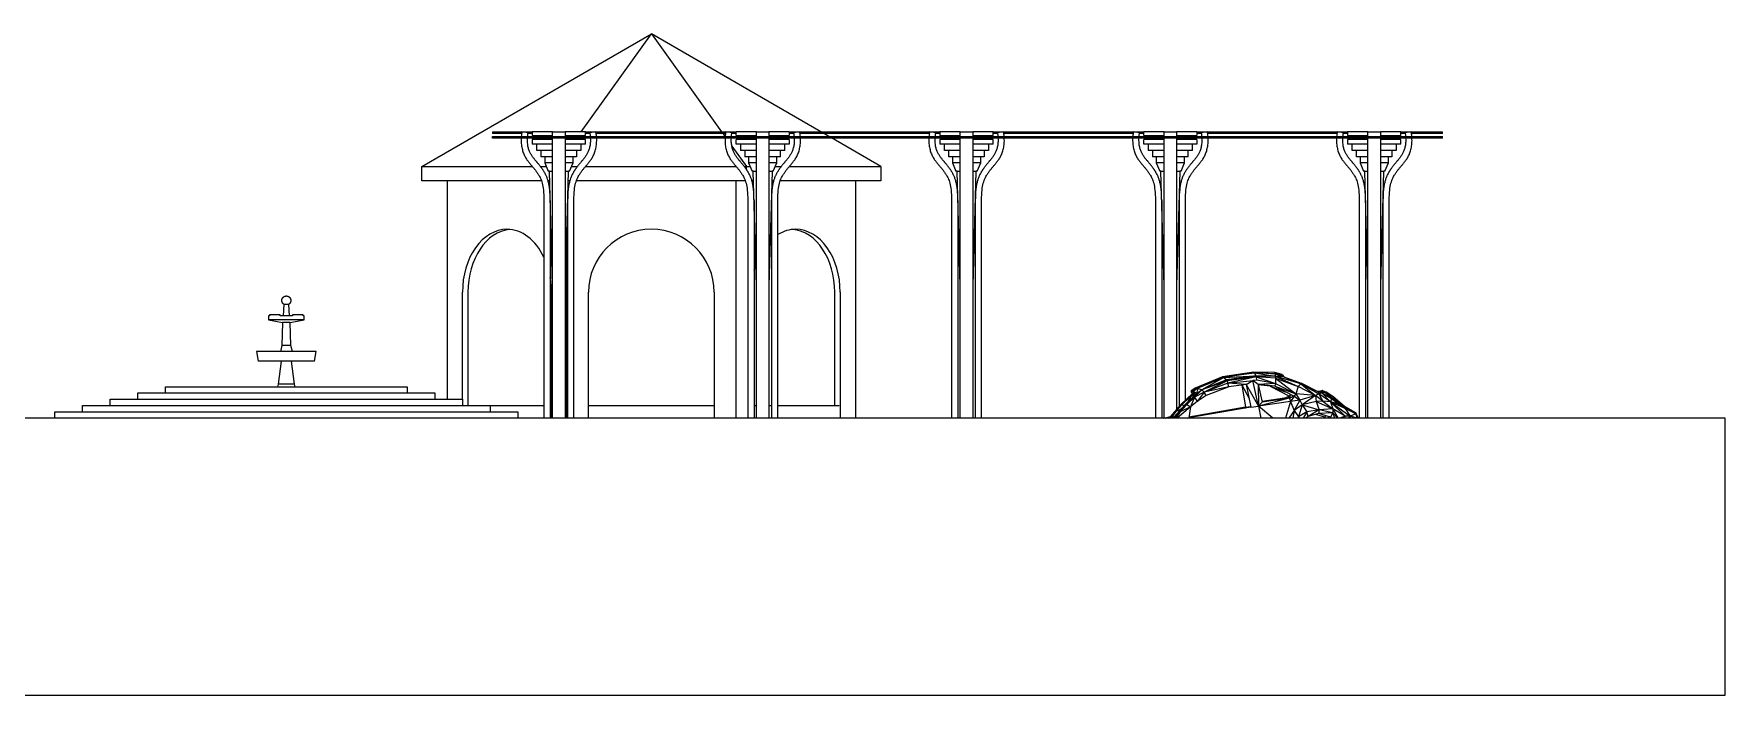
# Model space of a CAD drawing. Header units: millimetres. Extents: x -53558 to 47442, y -9060 to 14600.
# Drawn here: x 20558 to 47442, y -4400 to 6105 of the extents above; entities that cross this region are included whole.
import ezdxf

# ---------------------------------------------------------------- set-up
doc = ezdxf.new("R2010")
doc.units = ezdxf.units.MM
for name, color, linetype, lineweight in [('A-DETL-GENF', 92, 'Continuous', 9), ('A-DETL-THIN', 151, 'Continuous', 9), ('A-GENM', 13, 'Continuous', 9), ('A-GLAZ-CURT', 52, 'Continuous', 9), ('A-ROOF', 132, 'Continuous', 9), ('I-WALL', 2, 'Continuous', 9), ('S-FNDN', 32, 'Continuous', 9)]:
    doc.layers.add(name, color=color, linetype=linetype, lineweight=lineweight)

# ---------------------------------------------------------------- blocks, each defined once
blk = doc.blocks.new('water view - water view-248773-North')
at = {"layer": 'A-GENM'}
for p, q in [((24286, 1623), (24286, 1563)), ((24303, 1623), (24286, 1623)), ((24303, 1640), (24303, 1623)), ((24475, 1640), (24303, 1640)), ((24475, 1623), (24475, 1640)), ((24668, 1623), (24475, 1623)), ((24533, 1809), (24520, 1623)), ((24533, 1809), (24609, 1809)), ((24623, 1623), (24609, 1809)), ((24668, 1640), (24668, 1623)), ((24839, 1640), (24668, 1640)), ((24839, 1623), (24839, 1640)), ((24856, 1623), (24839, 1623)), ((24856, 1563), (24856, 1623)), ((24286, 1563), (24512, 1521)), ((24856, 1563), (24286, 1563)), ((24512, 1521), (24499, 1153)), ((24630, 1521), (24512, 1521)), ((24630, 1521), (24856, 1563)), ((24643, 1153), (24630, 1521)), ((24499, 1153), (24476, 1059)), ((24643, 1153), (24499, 1153)), ((24667, 1059), (24643, 1153)), ((24098, 1059), (24122, 906)), ((25045, 1059), (24098, 1059)), ((25021, 906), (24122, 906)), ((24490, 906), (24441, 538)), ((24702, 538), (24652, 906)), ((25021, 906), (25045, 1059)), ((24441, 538), (24431, 500)), ((24702, 538), (24441, 538)), ((24711, 500), (24702, 538)), ((21770, 300), (27373, 300)), ((21770, 200), (21770, 300)), ((22210, 400), (26933, 400)), ((22210, 300), (22210, 400)), ((22650, 500), (26493, 500)), ((22650, 400), (22650, 500)), ((26493, 500), (26493, 400)), ((26933, 400), (26933, 300)), ((27373, 300), (27373, 200)), ((20889, 100), (28253, 100)), ((20889, 0), (20889, 100)), ((21329, 200), (27813, 200)), ((21329, 100), (21329, 200)), ((27813, 200), (27813, 100)), ((28253, 100), (28253, 0))]:
    blk.add_line(p, q, dxfattribs=at)
at = {"layer": 'A-GENM', "flags": 128}
for points in [[(24533, 1809), (24531, 1810), (24528, 1812), (24526, 1814), (24524, 1815), (24522, 1817), (24520, 1819), (24518, 1822), (24516, 1824), (24514, 1826), (24513, 1828), (24511, 1831), (24510, 1833), (24508, 1836), (24507, 1838), (24506, 1841), (24505, 1843), (24504, 1846), (24503, 1849), (24502, 1852), (24501, 1854), (24501, 1857), (24500, 1860), (24500, 1863), (24500, 1866), (24500, 1869), (24500, 1871), (24500, 1874), (24500, 1877), (24501, 1880), (24501, 1883), (24502, 1886), (24502, 1888), (24503, 1891), (24504, 1894), (24505, 1896), (24506, 1899), (24508, 1902), (24509, 1904), (24510, 1907), (24512, 1909), (24514, 1911), (24515, 1914), (24517, 1916), (24519, 1918), (24521, 1920), (24523, 1922), (24525, 1924), (24527, 1926), (24530, 1927), (24532, 1929), (24535, 1931), (24537, 1932), (24540, 1933), (24542, 1935), (24545, 1936), (24547, 1937), (24550, 1938), (24553, 1938), (24556, 1939), (24559, 1940), (24561, 1940), (24564, 1940), (24567, 1941), (24570, 1941), (24571, 1941)], [(24571, 1941), (24574, 1941), (24577, 1941), (24580, 1940), (24583, 1940), (24586, 1939), (24588, 1939), (24591, 1938), (24594, 1937), (24597, 1936), (24599, 1935), (24602, 1934), (24604, 1933), (24607, 1931), (24609, 1930), (24612, 1928), (24614, 1927), (24616, 1925), (24618, 1923), (24621, 1921), (24623, 1919), (24625, 1917), (24626, 1915), (24628, 1913), (24630, 1910), (24632, 1908), (24633, 1905), (24634, 1903), (24636, 1900), (24637, 1898), (24638, 1895), (24639, 1892), (24640, 1890), (24641, 1887), (24641, 1884), (24642, 1881), (24642, 1879), (24643, 1876), (24643, 1873), (24643, 1870), (24643, 1867), (24643, 1864), (24642, 1861), (24642, 1859), (24642, 1856), (24641, 1853), (24640, 1850), (24639, 1847), (24639, 1845), (24638, 1842), (24636, 1839), (24635, 1837), (24634, 1834), (24632, 1832), (24631, 1829), (24629, 1827), (24627, 1825), (24626, 1823), (24624, 1820), (24622, 1818), (24620, 1816), (24617, 1815), (24615, 1813), (24613, 1811), (24611, 1809), (24609, 1809)]]:
    blk.add_lwpolyline(points, dxfattribs=at)
blk = doc.blocks.new('Family8 - COLUMN-V6-North')
at = {"layer": 'A-GENM'}
for p, q in [((28414, 4533), (28316, 4550)), ((28478, 4550), (28478, 4490)), ((28478, 4426), (28478, 4351)), ((28803, 4550), (28480, 4550)), ((28480, 4490), (28803, 4490)), ((28803, 4426), (28480, 4426)), ((28803, 4351), (28480, 4351)), ((28550, 4490), (28550, 4476)), ((28550, 4451), (28550, 4426)), ((28550, 4351), (28550, 4251)), ((28803, 4550), (29003, 4550)), ((29326, 4550), (29003, 4550)), ((29003, 4490), (29326, 4490)), ((29326, 4426), (29003, 4426)), ((29326, 4351), (29003, 4351)), ((29257, 4476), (29257, 4490)), ((29257, 4426), (29257, 4451)), ((29257, 4251), (29257, 4351)), ((29328, 4490), (29328, 4550)), ((29328, 4351), (29328, 4426)), ((29492, 4550), (29394, 4533)), ((28803, 4251), (28551, 4251)), ((28618, 4251), (28618, 4152)), ((28803, 4152), (28620, 4152)), ((28678, 4152), (28678, 4057)), ((28678, 4057), (28734, 3923)), ((28803, 4057), (28678, 4057)), ((29255, 4251), (29003, 4251)), ((29186, 4152), (29003, 4152)), ((29128, 4057), (29003, 4057)), ((29072, 3923), (29128, 4057)), ((29128, 4057), (29128, 4152)), ((29188, 4152), (29188, 4251)), ((28752, 3923), (28734, 3923)), ((28803, 2100), (28753, 3923)), ((28753, 3923), (28803, 3923)), ((29053, 3923), (29003, 2100)), ((29003, 3923), (29053, 3923)), ((29072, 3923), (29054, 3923)), ((28665, 3456), (28665, 0)), ((28765, 3456), (28765, 0)), ((28803, 0), (28803, 3456)), ((29003, 3456), (29003, 0)), ((29043, 3456), (29043, 0)), ((29143, 0), (29143, 3456))]:
    blk.add_line(p, q, dxfattribs=at)
for points, knots in [([(28305, 4450), (28303, 4420), (28305, 4361), (28317, 4282), (28337, 4213), (28365, 4154), (28396, 4103), (28430, 4059), (28463, 4020), (28494, 3984), (28523, 3948), (28547, 3916), (28566, 3887), (28581, 3865), (28596, 3840), (28616, 3801), (28640, 3739), (28660, 3628), (28665, 3521), (28665, 3456)], [-2.483025, -2.483025, -2.483025, -2.483025, -2.321029, -2.155241, -1.989453, -1.823666, -1.657878, -1.49209, -1.326302, -1.160515, -0.994727, -0.828939, -0.746045, -0.663151, -0.580257, -0.497363, -0.331576, -0.165788, 0, 0, 0, 0]), ([(28765, 3456), (28765, 3524), (28761, 3609), (28748, 3701), (28736, 3760), (28720, 3810), (28702, 3853), (28687, 3883), (28674, 3904), (28667, 3916), (28662, 3924), (28656, 3933), (28650, 3943), (28642, 3955), (28631, 3970), (28618, 3988), (28602, 4009), (28586, 4028), (28571, 4048), (28558, 4063), (28547, 4076), (28536, 4089), (28523, 4104), (28508, 4123), (28493, 4142), (28474, 4167), (28457, 4195), (28442, 4225), (28432, 4249), (28423, 4276), (28415, 4305), (28410, 4337), (28404, 4383), (28403, 4422), (28405, 4449), (28405, 4450)], [0, 0, 0, 0, 0.165788, 0.248682, 0.331576, 0.414469, 0.497363, 0.580257, 0.621704, 0.663151, 0.683875, 0.704598, 0.746045, 0.787492, 0.828939, 0.911833, 0.994727, 1.077621, 1.160515, 1.243408, 1.284855, 1.326302, 1.409196, 1.49209, 1.574984, 1.657878, 1.823666, 1.90656, 1.989453, 2.072347, 2.155241, 2.238135, 2.321029, 2.486817, 2.492504, 2.492504, 2.492504, 2.492504]), ([(28803, 3456), (28803, 3521), (28803, 3628), (28803, 3739), (28803, 3801), (28803, 3840), (28803, 3865), (28803, 3887), (28803, 3916), (28803, 3948), (28803, 3984), (28803, 4020), (28803, 4059), (28803, 4103), (28803, 4154), (28803, 4213), (28803, 4282), (28803, 4361), (28803, 4420), (28803, 4450)], [0, 0, 0, 0, 0.165788, 0.331576, 0.497363, 0.580257, 0.663151, 0.746045, 0.828939, 0.994727, 1.160515, 1.326302, 1.49209, 1.657878, 1.823666, 1.989453, 2.155241, 2.321029, 2.483025, 2.483025, 2.483025, 2.483025]), ([(29003, 4450), (29003, 4420), (29003, 4361), (29003, 4282), (29003, 4213), (29003, 4154), (29003, 4103), (29003, 4059), (29003, 4020), (29003, 3984), (29003, 3948), (29003, 3916), (29003, 3887), (29003, 3865), (29003, 3840), (29003, 3801), (29003, 3739), (29003, 3628), (29003, 3521), (29003, 3456)], [-2.483025, -2.483025, -2.483025, -2.483025, -2.321029, -2.155241, -1.989453, -1.823666, -1.657878, -1.49209, -1.326302, -1.160515, -0.994727, -0.828939, -0.746045, -0.663151, -0.580257, -0.497363, -0.331576, -0.165788, 0, 0, 0, 0]), ([(29403, 4450), (29403, 4449), (29405, 4422), (29404, 4383), (29399, 4337), (29393, 4305), (29385, 4276), (29376, 4249), (29366, 4225), (29351, 4195), (29334, 4167), (29315, 4142), (29301, 4123), (29285, 4104), (29272, 4089), (29261, 4076), (29250, 4063), (29237, 4048), (29222, 4028), (29206, 4009), (29190, 3988), (29177, 3970), (29167, 3955), (29159, 3943), (29152, 3933), (29147, 3924), (29141, 3916), (29134, 3904), (29122, 3883), (29106, 3853), (29088, 3810), (29073, 3760), (29060, 3701), (29047, 3609), (29043, 3524), (29043, 3456)], [-2.492504, -2.492504, -2.492504, -2.492504, -2.486817, -2.321029, -2.238135, -2.155241, -2.072347, -1.989453, -1.90656, -1.823666, -1.657878, -1.574984, -1.49209, -1.409196, -1.326302, -1.284855, -1.243408, -1.160515, -1.077621, -0.994727, -0.911833, -0.828939, -0.787492, -0.746045, -0.704598, -0.683875, -0.663151, -0.621704, -0.580257, -0.497363, -0.414469, -0.331576, -0.248682, -0.165788, 0, 0, 0, 0]), ([(29143, 3456), (29143, 3521), (29148, 3628), (29169, 3739), (29192, 3801), (29212, 3840), (29227, 3865), (29242, 3887), (29261, 3916), (29285, 3948), (29314, 3984), (29345, 4020), (29378, 4059), (29412, 4103), (29444, 4154), (29471, 4213), (29492, 4282), (29504, 4361), (29505, 4420), (29503, 4450)], [0, 0, 0, 0, 0.165788, 0.331576, 0.497363, 0.580257, 0.663151, 0.746045, 0.828939, 0.994727, 1.160515, 1.326302, 1.49209, 1.657878, 1.823666, 1.989453, 2.155241, 2.321029, 2.483025, 2.483025, 2.483025, 2.483025])]:
    blk.add_open_spline(points, degree=3, knots=knots, dxfattribs=at)
for points in [[(28316, 4550), (28311, 4524), (28308, 4499), (28306, 4475)], [(28407, 4475), (28408, 4494), (28411, 4513), (28414, 4533)], [(28803, 4475), (28803, 4499), (28803, 4524), (28803, 4550)], [(29003, 4550), (29003, 4524), (29003, 4499), (29003, 4475)], [(29394, 4533), (29397, 4513), (29400, 4494), (29401, 4475)], [(29502, 4475), (29500, 4499), (29497, 4524), (29492, 4550)]]:
    blk.add_open_spline(points, degree=3, dxfattribs=at)
blk = doc.blocks.new('Family8 - COLUMN-V7-North')
at = {"layer": 'A-GENM'}
for p, q in [((38134, 4533), (38036, 4550)), ((38198, 4550), (38198, 4490)), ((38198, 4426), (38198, 4351)), ((38523, 4550), (38199, 4550)), ((38199, 4490), (38523, 4490)), ((38523, 4426), (38199, 4426)), ((38523, 4351), (38199, 4351)), ((38269, 4490), (38269, 4476)), ((38269, 4451), (38269, 4426)), ((38269, 4351), (38269, 4251)), ((38523, 4550), (38723, 4550)), ((39046, 4550), (38723, 4550)), ((38723, 4490), (39046, 4490)), ((39046, 4426), (38723, 4426)), ((39046, 4351), (38723, 4351)), ((38976, 4476), (38976, 4490)), ((38976, 4426), (38976, 4451)), ((38976, 4251), (38976, 4351)), ((39048, 4490), (39048, 4550)), ((39048, 4351), (39048, 4426)), ((39212, 4550), (39113, 4533)), ((38523, 4251), (38271, 4251)), ((38338, 4251), (38338, 4152)), ((38523, 4152), (38340, 4152)), ((38397, 4152), (38397, 4057)), ((38397, 4057), (38454, 3923)), ((38523, 4057), (38397, 4057)), ((38975, 4251), (38723, 4251)), ((38906, 4152), (38723, 4152)), ((38848, 4057), (38723, 4057)), ((38792, 3923), (38848, 4057)), ((38848, 4057), (38848, 4152)), ((38907, 4152), (38907, 4251)), ((38472, 3923), (38454, 3923)), ((38523, 2100), (38473, 3923)), ((38473, 3923), (38523, 3923)), ((38773, 3923), (38723, 2100)), ((38723, 3923), (38773, 3923)), ((38792, 3923), (38774, 3923)), ((38385, 3456), (38385, 0)), ((38485, 3456), (38485, 0)), ((38523, 1), (38523, 3456)), ((38723, 3456), (38723, 139)), ((38763, 3456), (38763, 184)), ((38863, 285), (38863, 3456))]:
    blk.add_line(p, q, dxfattribs=at)
for points, knots in [([(38024, 4450), (38023, 4420), (38024, 4361), (38036, 4282), (38057, 4213), (38084, 4154), (38116, 4103), (38150, 4059), (38183, 4020), (38214, 3984), (38243, 3948), (38267, 3916), (38286, 3887), (38301, 3865), (38316, 3840), (38336, 3801), (38359, 3739), (38379, 3628), (38385, 3521), (38385, 3456)], [-2.483025, -2.483025, -2.483025, -2.483025, -2.321029, -2.155241, -1.989453, -1.823666, -1.657878, -1.49209, -1.326302, -1.160515, -0.994727, -0.828939, -0.746045, -0.663151, -0.580257, -0.497363, -0.331576, -0.165788, 0, 0, 0, 0]), ([(38485, 3456), (38485, 3524), (38481, 3609), (38468, 3701), (38455, 3760), (38440, 3810), (38422, 3853), (38406, 3883), (38394, 3904), (38387, 3916), (38381, 3924), (38376, 3933), (38369, 3943), (38361, 3955), (38351, 3970), (38337, 3988), (38322, 4009), (38306, 4028), (38291, 4048), (38277, 4063), (38267, 4076), (38256, 4089), (38243, 4104), (38227, 4123), (38212, 4142), (38194, 4167), (38177, 4195), (38162, 4225), (38152, 4249), (38143, 4276), (38135, 4305), (38129, 4337), (38124, 4383), (38123, 4422), (38125, 4449), (38125, 4450)], [0, 0, 0, 0, 0.165788, 0.248682, 0.331576, 0.414469, 0.497363, 0.580257, 0.621704, 0.663151, 0.683875, 0.704598, 0.746045, 0.787492, 0.828939, 0.911833, 0.994727, 1.077621, 1.160515, 1.243408, 1.284855, 1.326302, 1.409196, 1.49209, 1.574984, 1.657878, 1.823666, 1.90656, 1.989453, 2.072347, 2.155241, 2.238135, 2.321029, 2.486817, 2.492504, 2.492504, 2.492504, 2.492504]), ([(38523, 3456), (38523, 3521), (38523, 3628), (38523, 3739), (38523, 3801), (38523, 3840), (38523, 3865), (38523, 3887), (38523, 3916), (38523, 3948), (38523, 3984), (38523, 4020), (38523, 4059), (38523, 4103), (38523, 4154), (38523, 4213), (38523, 4282), (38523, 4361), (38523, 4420), (38523, 4450)], [0, 0, 0, 0, 0.165788, 0.331576, 0.497363, 0.580257, 0.663151, 0.746045, 0.828939, 0.994727, 1.160515, 1.326302, 1.49209, 1.657878, 1.823666, 1.989453, 2.155241, 2.321029, 2.483025, 2.483025, 2.483025, 2.483025]), ([(38723, 4450), (38723, 4420), (38723, 4361), (38723, 4282), (38723, 4213), (38723, 4154), (38723, 4103), (38723, 4059), (38723, 4020), (38723, 3984), (38723, 3948), (38723, 3916), (38723, 3887), (38723, 3865), (38723, 3840), (38723, 3801), (38723, 3739), (38723, 3628), (38723, 3521), (38723, 3456)], [-2.483025, -2.483025, -2.483025, -2.483025, -2.321029, -2.155241, -1.989453, -1.823666, -1.657878, -1.49209, -1.326302, -1.160515, -0.994727, -0.828939, -0.746045, -0.663151, -0.580257, -0.497363, -0.331576, -0.165788, 0, 0, 0, 0]), ([(39123, 4450), (39123, 4449), (39124, 4422), (39124, 4383), (39118, 4337), (39112, 4305), (39105, 4276), (39096, 4249), (39086, 4225), (39071, 4195), (39054, 4167), (39035, 4142), (39020, 4123), (39005, 4104), (38992, 4089), (38981, 4076), (38970, 4063), (38957, 4048), (38941, 4028), (38926, 4009), (38910, 3988), (38897, 3970), (38886, 3955), (38878, 3943), (38872, 3933), (38866, 3924), (38861, 3916), (38853, 3904), (38841, 3883), (38826, 3853), (38808, 3810), (38792, 3760), (38780, 3701), (38767, 3609), (38763, 3524), (38763, 3456)], [-2.492504, -2.492504, -2.492504, -2.492504, -2.486817, -2.321029, -2.238135, -2.155241, -2.072347, -1.989453, -1.90656, -1.823666, -1.657878, -1.574984, -1.49209, -1.409196, -1.326302, -1.284855, -1.243408, -1.160515, -1.077621, -0.994727, -0.911833, -0.828939, -0.787492, -0.746045, -0.704598, -0.683875, -0.663151, -0.621704, -0.580257, -0.497363, -0.414469, -0.331576, -0.248682, -0.165788, 0, 0, 0, 0]), ([(38863, 3456), (38863, 3521), (38868, 3628), (38888, 3739), (38911, 3801), (38931, 3840), (38947, 3865), (38961, 3887), (38981, 3916), (39005, 3948), (39034, 3984), (39065, 4020), (39098, 4059), (39132, 4103), (39163, 4154), (39190, 4213), (39211, 4282), (39223, 4361), (39224, 4420), (39223, 4450)], [0, 0, 0, 0, 0.165788, 0.331576, 0.497363, 0.580257, 0.663151, 0.746045, 0.828939, 0.994727, 1.160515, 1.326302, 1.49209, 1.657878, 1.823666, 1.989453, 2.155241, 2.321029, 2.483025, 2.483025, 2.483025, 2.483025])]:
    blk.add_open_spline(points, degree=3, knots=knots, dxfattribs=at)
for points in [[(38036, 4550), (38031, 4524), (38028, 4499), (38026, 4475)], [(38126, 4475), (38128, 4494), (38131, 4513), (38134, 4533)], [(38523, 4475), (38523, 4499), (38523, 4524), (38523, 4550)], [(38723, 4550), (38723, 4524), (38723, 4499), (38723, 4475)], [(39113, 4533), (39117, 4513), (39119, 4494), (39121, 4475)], [(39222, 4475), (39220, 4499), (39216, 4524), (39212, 4550)]]:
    blk.add_open_spline(points, degree=3, dxfattribs=at)
blk = doc.blocks.new('System Panel - Glazed-249321-North')
at = {"layer": 'A-GLAZ-CURT'}
for p, q in [((27846, 4475), (42946, 4475)), ((27846, 4450), (27846, 4475)), ((42946, 4450), (27846, 4450)), ((42946, 4450), (42946, 4475))]:
    blk.add_line(p, q, dxfattribs=at)
blk = doc.blocks.new('System Panel - Glazed-V8-North')
at = {"layer": 'A-GLAZ-CURT'}
for p, q in [((27846, 4549), (28316, 4549)), ((27846, 4549), (27846, 4524)), ((28312, 4524), (27846, 4524)), ((28319, 4549), (28480, 4549)), ((28480, 4524), (28413, 4524)), ((29326, 4549), (29489, 4549)), ((29395, 4524), (29326, 4524)), ((29492, 4549), (31556, 4549)), ((31552, 4524), (29496, 4524)), ((31559, 4549), (31720, 4549)), ((31720, 4524), (31653, 4524)), ((32566, 4549), (32729, 4549)), ((32635, 4524), (32566, 4524)), ((32732, 4549), (34796, 4549)), ((34792, 4524), (32736, 4524)), ((34799, 4549), (34960, 4549)), ((34960, 4524), (34893, 4524)), ((35806, 4549), (35969, 4549)), ((35875, 4524), (35806, 4524)), ((35972, 4549), (38036, 4549)), ((38032, 4524), (35976, 4524)), ((38038, 4549), (38199, 4549)), ((38199, 4524), (38133, 4524)), ((39046, 4549), (39209, 4549)), ((39115, 4524), (39046, 4524)), ((39212, 4549), (41275, 4549)), ((41272, 4524), (39216, 4524)), ((41278, 4549), (41439, 4549)), ((41439, 4524), (41373, 4524)), ((42286, 4549), (42449, 4549)), ((42355, 4524), (42286, 4524)), ((42452, 4549), (42946, 4549)), ((42946, 4524), (42456, 4524)), ((42946, 4524), (42946, 4549))]:
    blk.add_line(p, q, dxfattribs=at)
blk = doc.blocks.new('RPC Beetle - RPC Beetle-255164-North')
at = {"layer": 'A-DETL-GENF'}
for p, q in [((39449, 656), (39017, 477)), ((39017, 477), (39472, 644)), ((39472, 644), (39061, 479)), ((39472, 644), (39125, 448)), ((39514, 608), (39125, 448)), ((39524, 594), (39125, 448)), ((39524, 594), (39159, 413)), ((39537, 556), (39159, 413)), ((39949, 732), (39449, 656)), ((39449, 656), (39962, 721)), ((39449, 656), (39472, 644)), ((39962, 721), (39472, 644)), ((39472, 644), (39981, 675)), ((39472, 644), (39514, 608)), ((39981, 675), (39514, 608)), ((39514, 608), (39524, 594)), ((39981, 675), (39524, 594)), ((39987, 658), (39524, 594)), ((39524, 594), (39537, 556)), ((39987, 658), (39537, 556)), ((39537, 556), (39933, 599)), ((39827, 537), (39537, 556)), ((39552, 499), (39537, 556)), ((39827, 537), (39933, 599)), ((39993, 606), (39933, 599)), ((40016, 537), (39933, 599)), ((40022, 190), (39933, 599)), ((40284, 723), (39949, 732)), ((39949, 732), (40289, 706)), ((39949, 732), (39962, 721)), ((40289, 706), (39962, 721)), ((39962, 721), (40287, 667)), ((39962, 721), (39981, 675)), ((40287, 667), (39981, 675)), ((39981, 675), (39987, 658)), ((40287, 667), (39987, 658)), ((40294, 636), (39987, 658)), ((39987, 658), (40294, 553)), ((39987, 658), (39993, 606)), ((40294, 553), (39993, 606)), ((40294, 553), (40016, 537)), ((40294, 553), (40283, 507)), ((40399, 695), (40284, 723)), ((40284, 723), (40413, 679)), ((40284, 723), (40289, 706)), ((40289, 706), (40287, 667)), ((40425, 658), (40287, 667)), ((40698, 544), (40287, 667)), ((40287, 667), (40294, 636)), ((40287, 667), (40656, 504)), ((40413, 679), (40289, 706)), ((40289, 706), (40425, 658)), ((40294, 636), (40656, 504)), ((40294, 636), (40294, 553)), ((40294, 636), (40619, 387)), ((40294, 553), (40619, 387)), ((40399, 695), (40413, 679)), ((40413, 679), (40425, 658)), ((40425, 658), (40700, 557)), ((40425, 658), (40698, 544)), ((40698, 544), (40656, 504)), ((40700, 557), (40698, 544)), ((40698, 544), (40981, 388)), ((40698, 544), (40932, 362)), ((40971, 420), (40700, 557)), ((40700, 557), (40981, 388)), ((38976, 393), (38797, 223)), ((38797, 223), (38935, 335)), ((38935, 335), (38812, 215)), ((39036, 393), (38862, 223)), ((38862, 223), (39005, 335)), ((39005, 335), (38884, 215)), ((38935, 335), (38907, 267)), ((39015, 407), (38935, 335)), ((38976, 393), (38935, 335)), ((39021, 379), (38935, 335)), ((38935, 335), (38950, 310)), ((39005, 335), (38945, 179)), ((39061, 479), (38952, 432)), ((39017, 477), (38952, 432)), ((38952, 432), (38987, 426)), ((38952, 432), (38952, 426)), ((38959, 431), (38952, 426)), ((38976, 393), (38952, 426)), ((38993, 422), (38976, 393)), ((38976, 393), (39006, 413)), ((39061, 479), (38987, 426)), ((39036, 393), (38987, 426)), ((39125, 448), (39005, 335)), ((39159, 413), (39005, 335)), ((39036, 393), (39005, 335)), ((39005, 335), (39051, 265)), ((39017, 477), (39061, 479)), ((39061, 479), (39036, 393)), ((39036, 393), (39125, 448)), ((39159, 413), (39051, 265)), ((39191, 358), (39051, 265)), ((39061, 479), (39125, 448)), ((39125, 448), (39159, 413)), ((39552, 499), (39159, 413)), ((39191, 358), (39159, 413)), ((39552, 499), (39191, 358)), ((39827, 537), (39552, 499)), ((39757, 527), (39815, 173)), ((39760, 528), (39873, 311)), ((39827, 537), (39901, 173)), ((39827, 537), (40022, 190)), ((40283, 507), (40016, 537)), ((40016, 537), (40084, 252)), ((40016, 537), (40022, 190)), ((40210, 507), (40018, 529)), ((40515, 316), (40022, 190)), ((40436, 316), (40081, 264)), ((40515, 316), (40084, 252)), ((40212, 515), (40210, 507)), ((40210, 507), (40514, 347)), ((40210, 507), (40450, 420)), ((40283, 507), (40591, 347)), ((40283, 507), (40619, 387)), ((40436, 316), (40323, 287)), ((40514, 347), (40436, 316)), ((40436, 316), (40439, 304)), ((40514, 347), (40486, 311)), ((40535, 376), (40514, 347)), ((40514, 347), (40544, 328)), ((40591, 347), (40515, 316)), ((40515, 316), (40534, 266)), ((40591, 347), (40534, 266)), ((40683, 288), (40534, 266)), ((40557, 365), (40572, 340)), ((40619, 387), (40591, 347)), ((40591, 347), (40683, 288)), ((40683, 288), (40593, 123)), ((40656, 504), (40619, 387)), ((40932, 362), (40619, 387)), ((40619, 387), (40683, 288)), ((40932, 362), (40656, 504)), ((40932, 362), (40683, 288)), ((40683, 288), (40718, 210)), ((40932, 362), (40718, 210)), ((40981, 388), (40932, 362)), ((41046, 271), (40932, 362)), ((40932, 362), (40941, 267)), ((41046, 271), (40941, 267)), ((40991, 426), (40963, 424)), ((41020, 426), (40971, 420)), ((41037, 397), (40971, 420)), ((40971, 420), (40981, 388)), ((41037, 397), (40981, 388)), ((41167, 261), (40981, 388)), ((40981, 388), (41046, 271)), ((41040, 438), (40991, 426)), ((40991, 426), (40999, 424)), ((40991, 426), (40991, 423)), ((41040, 438), (41020, 426)), ((41020, 426), (41083, 405)), ((41020, 426), (41037, 397)), ((41083, 405), (41037, 397)), ((41184, 305), (41037, 397)), ((41037, 397), (41167, 261)), ((41040, 438), (41095, 419)), ((41040, 438), (41083, 405)), ((41167, 261), (41046, 271)), ((41046, 271), (41204, 149)), ((41095, 419), (41083, 405)), ((41083, 405), (41189, 330)), ((41083, 405), (41184, 305)), ((41204, 344), (41095, 419)), ((41095, 419), (41189, 330)), ((41184, 305), (41167, 261)), ((41189, 330), (41184, 305)), ((41289, 230), (41184, 305)), ((41204, 344), (41189, 330)), ((41189, 330), (41356, 203)), ((41189, 330), (41289, 230)), ((41383, 188), (41204, 344)), ((41204, 344), (41356, 203)), ((38515, 0), (38561, 7)), ((38539, 0), (38615, 7)), ((38546, 1), (38561, 7)), ((38556, 2), (38561, 7)), ((38618, 22), (38561, 7)), ((38563, 2), (38561, 7)), ((38593, 0), (38615, 7)), ((38609, 0), (38615, 7)), ((38618, 22), (38611, 7)), ((38685, 22), (38615, 7)), ((38621, 0), (38615, 7)), ((38797, 223), (38618, 22)), ((38618, 22), (38812, 215)), ((38618, 22), (38705, 102)), ((38631, 11), (38705, 102)), ((38705, 102), (38643, 13)), ((38685, 22), (38676, 0)), ((38687, 24), (38684, 22)), ((38862, 223), (38685, 22)), ((38685, 22), (38884, 215)), ((38685, 22), (38779, 102)), ((38695, 0), (38779, 102)), ((38812, 215), (38705, 102)), ((38790, 141), (38705, 102)), ((38779, 102), (38709, 0)), ((38945, 179), (38733, 0)), ((38884, 215), (38779, 102)), ((38945, 179), (38779, 102)), ((38797, 223), (38812, 215)), ((38812, 215), (38840, 198)), ((38862, 223), (38884, 215)), ((38884, 215), (38945, 179)), ((38902, 0), (38914, 3)), ((38914, 3), (38913, 0)), ((38945, 179), (38914, 3)), ((39901, 173), (38914, 3)), ((38914, 3), (38934, 0)), ((38914, 3), (38915, 0)), ((39815, 173), (38917, 17)), ((39051, 265), (38945, 179)), ((39815, 173), (39898, 184)), ((39815, 173), (39823, 159)), ((39901, 173), (40022, 190)), ((40534, 266), (40022, 190)), ((40084, 252), (40022, 190)), ((40254, 0), (40022, 190)), ((40022, 190), (40062, 0)), ((40534, 266), (40455, 0)), ((40593, 123), (40508, 0)), ((40534, 266), (40593, 123)), ((40593, 123), (40572, 0)), ((40718, 210), (40593, 123)), ((40593, 123), (40662, 21)), ((40662, 21), (40649, 0)), ((40657, 0), (40662, 21)), ((40718, 210), (40662, 21)), ((40794, 102), (40662, 21)), ((40680, 0), (40662, 21)), ((40941, 267), (40718, 210)), ((40718, 210), (40986, 134)), ((40718, 210), (40794, 102)), ((40794, 102), (40734, 0)), ((40815, 25), (40774, 0)), ((40986, 134), (40794, 102)), ((40815, 25), (40794, 102)), ((40986, 134), (40815, 25)), ((40980, 72), (40815, 25)), ((41077, 15), (40932, 58)), ((40941, 267), (41204, 149)), ((40941, 267), (40986, 134)), ((40986, 134), (40980, 72)), ((41203, 83), (40980, 72)), ((41170, 15), (40980, 72)), ((41204, 149), (40986, 134)), ((41203, 83), (40986, 134)), ((41089, 39), (41077, 15)), ((41092, 0), (41077, 15)), ((41131, 27), (41141, 0)), ((41289, 230), (41167, 261)), ((41401, 152), (41167, 261)), ((41167, 261), (41480, 33)), ((41167, 261), (41400, 34)), ((41167, 261), (41204, 149)), ((41203, 83), (41170, 15)), ((41185, 0), (41170, 15)), ((41204, 149), (41203, 83)), ((41203, 83), (41287, 0)), ((41203, 83), (41232, 0)), ((41400, 34), (41204, 149)), ((41204, 149), (41291, 0)), ((41356, 203), (41289, 230)), ((41289, 230), (41401, 152)), ((41400, 34), (41319, 0)), ((41383, 188), (41356, 203)), ((41573, 69), (41356, 203)), ((41569, 82), (41383, 188)), ((41383, 188), (41573, 69)), ((41400, 34), (41392, 0)), ((41480, 33), (41400, 34)), ((41573, 69), (41401, 152)), ((41401, 152), (41480, 33)), ((41480, 33), (41450, 0)), ((41573, 69), (41480, 33)), ((41598, 1), (41480, 33)), ((41489, 0), (41480, 33)), ((41610, 5), (41569, 82)), ((41569, 82), (41598, 1)), ((41569, 82), (41573, 69)), ((41598, 1), (41573, 69)), ((41598, 1), (41596, 0)), ((41598, 1), (41597, 0)), ((41610, 5), (41598, 1)), ((41598, 0), (41598, 1)), ((41610, 5), (41611, 0))]:
    blk.add_line(p, q, dxfattribs=at)

msp = doc.modelspace()

# ---------------------------------------------------------------- linework, layer by layer
at = {"layer": 'A-DETL-THIN'}
for p, q in [((47441.537, 0), (18285.234, 0)), ((47441.537, -4400), (47441.537, 0)), ((-53558.463, -4400), (47441.537, -4400))]:
    msp.add_line(p, q, dxfattribs=at)
at = {"layer": 'A-ROOF'}
for p, q in [((26727.463, 4000), (30373.088, 6104.802)), ((29257.612, 4550), (30373.088, 6104.802)), ((30373.088, 6104.802), (31488.923, 4549.5)), ((33066.951, 4549.5), (30373.088, 6104.802)), ((31506.859, 4524.5), (31542.013, 4475.5)), ((31652.524, 4321.465), (31883.155, 4000)), ((33195.123, 4475.5), (33110.252, 4524.5)), ((34018.713, 4000), (33238.424, 4450.5)), ((26727.463, 4000), (28480.258, 4000)), ((26727.463, 3769.06), (26727.463, 4000)), ((28627.338, 3769.06), (26727.463, 3769.06)), ((28608.67, 4000), (28701.76, 4000)), ((28757.328, 3769.06), (28731.867, 3769.06)), ((29076.304, 3769.06), (29048.875, 3769.06)), ((29104.442, 4000), (29199.501, 4000)), ((31867.232, 3769.06), (29180.834, 3769.06)), ((29327.914, 4000), (31720.152, 4000)), ((31848.564, 4000), (31941.655, 4000)), ((31883.155, 3951.916), (31883.155, 4000)), ((31997.223, 3769.06), (31971.761, 3769.06)), ((32316.198, 3769.06), (32288.769, 3769.06)), ((32344.337, 4000), (32439.395, 4000)), ((34018.713, 3769.06), (32420.728, 3769.06)), ((32567.808, 4000), (34018.713, 4000)), ((34018.713, 4000), (34018.713, 3769.06))]:
    msp.add_line(p, q, dxfattribs=at)
at = {"layer": 'I-WALL'}
for p, q in [((27127.463, 3769.06), (27127.463, 300)), ((31717.47, 3769.06), (31717.47, 0)), ((33618.713, 3769.06), (33618.713, 0)), ((29028.706, 0), (29028.706, 3033.654)), ((27370.978, 300), (27370.978, 2000)), ((27458.659, 2000), (27458.659, 200)), ((28785.192, 2000), (28785.192, 0)), ((29373.088, 0), (29373.088, 2000)), ((31373.088, 2000), (31373.088, 0)), ((33287.517, 200), (33287.517, 2000)), ((33375.198, 2000), (33375.198, 0))]:
    msp.add_line(p, q, dxfattribs=at)
for start, end in [(90, 180), (0, 90)]:
    msp.add_arc((30373.088, 2000), 1000, start, end, dxfattribs=at)
for centre, start_param, end_param in [((28078.085, 2000), 0, 1.570796327), ((28165.766, 2000), 0.062130275, 1.570796327), ((28078.085, 2000), 5.301876215, 6.283185307), ((32668.091, 2000), 0, 0.415690691), ((32580.41, 2000), 4.71238898, 6.221055032), ((32668.091, 2000), 4.71238898, 6.283185307), ((32668.091, 2000), 0.576580213, 0.611690184), ((32668.091, 2000), 1.114265411, 1.217974646), ((28078.085, 2000), 4.71238898, 4.948567743)]:
    msp.add_ellipse(centre, major_axis=(0, 1000), ratio=0.707106781, start_param=start_param, end_param=end_param, dxfattribs=at)
at = {"layer": 'S-FNDN'}
for p, q in [((27813.198, 200), (28665.158, 200)), ((28765.158, 200), (28785.192, 200)), ((29373.088, 200), (31373.088, 200)), ((32005.053, 200), (32043.16, 200)), ((32242.831, 200), (32282.907, 200)), ((32382.907, 200), (33358.228, 200))]:
    msp.add_line(p, q, dxfattribs=at)

# ---------------------------------------------------------------- block references
at = {"layer": 'A-DETL-GENF'}
msp.add_blockref('RPC Beetle - RPC Beetle-255164-North', (0, 0), dxfattribs=at)
at = {"layer": 'A-GENM'}
for name, p in [('Family8 - COLUMN-V6-North', (0, 0)), ('Family8 - COLUMN-V6-North', (3239.894, 0)), ('Family8 - COLUMN-V6-North', (6479.788, 0)), ('Family8 - COLUMN-V7-North', (0, 0)), ('Family8 - COLUMN-V6-North', (12959.577, 0)), ('water view - water view-248773-North', (0, 0))]:
    msp.add_blockref(name, p, dxfattribs=at)
at = {"layer": 'A-GLAZ-CURT'}
for name in ['System Panel - Glazed-V8-North', 'System Panel - Glazed-249321-North']:
    msp.add_blockref(name, (0, 0), dxfattribs=at)

doc.saveas('drawing.dxf')
